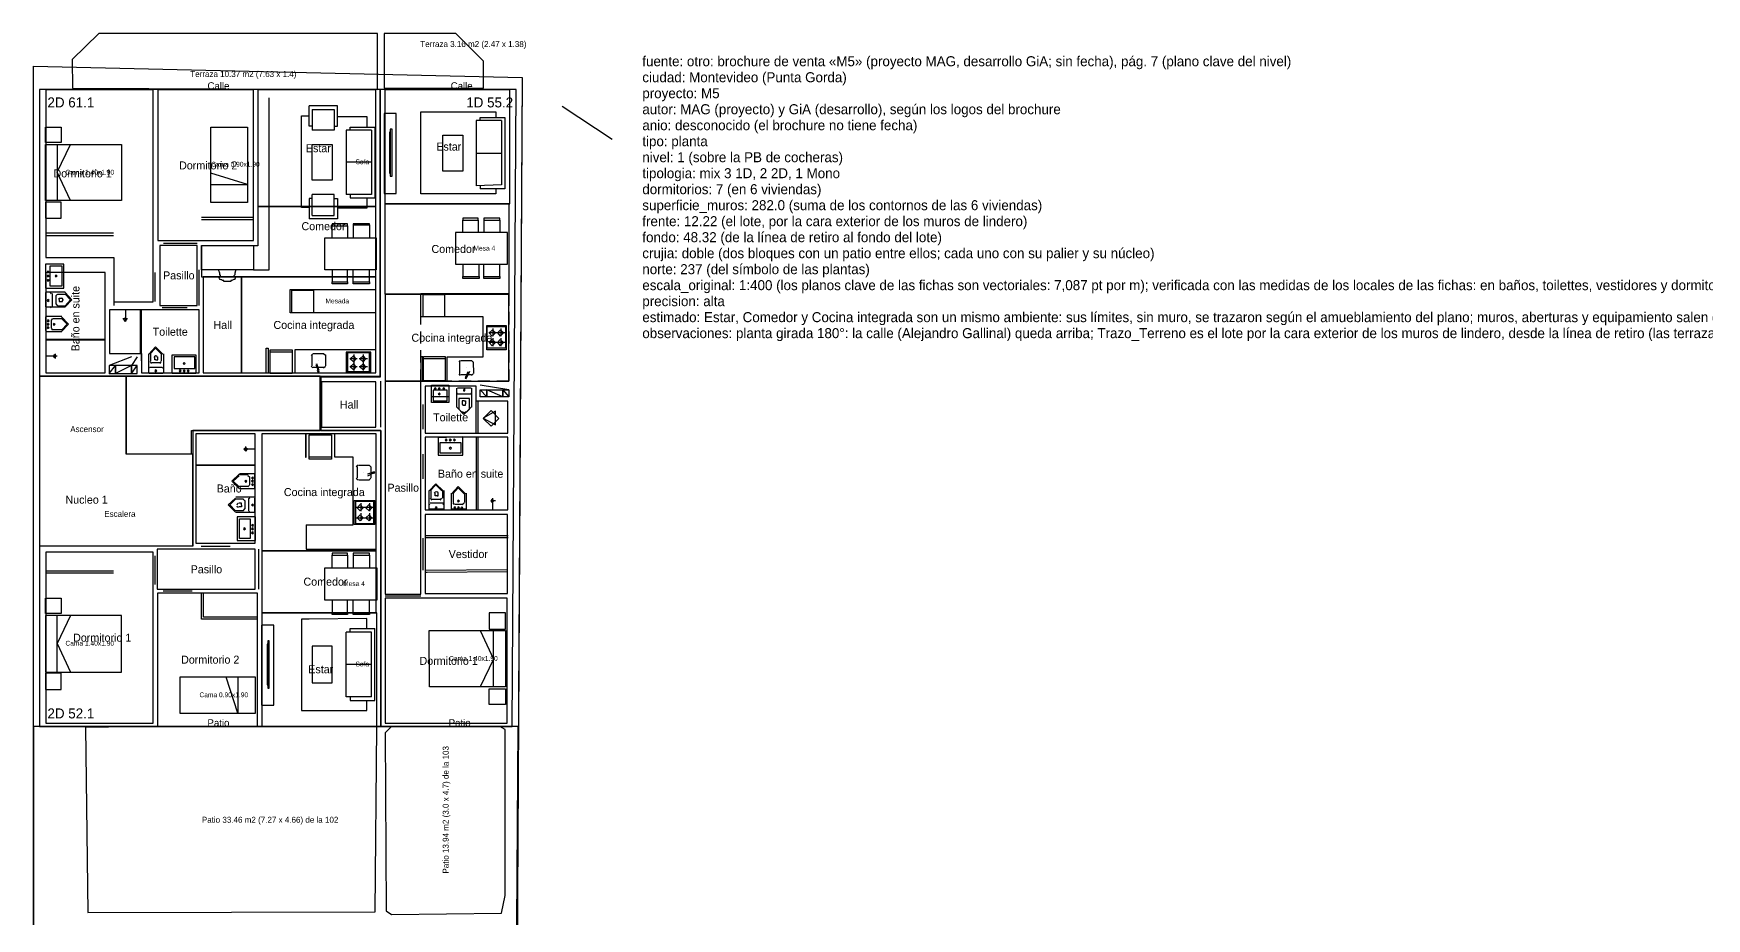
# Model space of a CAD drawing. Header units: metres. Extents: x 0 to 161, y 0 to 49.
# Drawn here: x 0 to 41.82, y 27 to 49.14 of the extents above; entities that cross this region are included whole.
import ezdxf

# ---------------------------------------------------------------- set-up
doc = ezdxf.new("R2010")
doc.units = ezdxf.units.M
for name, color, linetype in [('Trazo_Cotas', 9, 'Continuous'), ('Trazo_Datos', 7, 'Continuous'), ('Trazo_Entrada', 1, 'Continuous'), ('Trazo_Equipamiento', 8, 'Continuous'), ('Trazo_Estancias', 3, 'Continuous'), ('Trazo_Fachada', 30, 'Continuous'), ('Trazo_Medianeras', 8, 'Continuous'), ('Trazo_Norte', 1, 'Continuous'), ('Trazo_Nucleos', 252, 'Continuous'), ('Trazo_Pasillo', 9, 'Continuous'), ('Trazo_Patios', 3, 'Continuous'), ('Trazo_Puertas', 1, 'Continuous'), ('Trazo_Terreno', 7, 'Continuous'), ('Trazo_Unidad', 7, 'Continuous'), ('Trazo_Ventanas', 5, 'Continuous')]:
    doc.layers.add(name, color=color, linetype=linetype)

msp = doc.modelspace()

# ---------------------------------------------------------------- linework, layer by layer
at = {"layer": 'Trazo_Cotas'}
for points in [[(1.63, 49.14), (0.97, 48.49), (0.98, 47.77), (8.6, 47.74), (8.6, 49.14)], [(8.77, 49.14), (8.77, 47.77), (11.25, 47.77), (11.25, 48.45), (10.56, 49.14)], [(3.02, 31.81), (1.3, 31.78), (1.36, 27.16), (8.54, 27.17), (8.58, 31.79)], [(8.95, 31.81), (8.79, 31.65), (8.82, 27.2), (8.95, 27.11), (11.7, 27.14), (11.79, 27.58), (11.79, 31.73), (11.66, 31.81)]]:
    msp.add_lwpolyline(points, close=True, dxfattribs=at)
at = {"layer": 'Trazo_Entrada'}
for p, q in [((5.24, 40.57), (4.38, 40.57)), ((7.17, 39.42), (7.17, 40.49)), ((6.71, 39.21), (5.98, 39.21))]:
    msp.add_line(p, q, dxfattribs=at)
at = {"layer": 'Trazo_Equipamiento', "color": 9}
for p, q in [((6.89, 46.82), (6.89, 47.33)), ((6.97, 47.24), (6.97, 46.72)), ((11.07, 46.96), (11.07, 45.33)), ((11.7, 46.96), (11.07, 46.96)), ((11.17, 46.96), (11.17, 47.04)), ((6.97, 46.82), (6.89, 46.82)), ((7.82, 46.72), (7.82, 45.11)), ((8.45, 46.72), (7.82, 46.72)), ((8.45, 46.72), (8.45, 45.11)), ((0.69, 46.41), (0.3, 46.41)), ((0.59, 46.36), (0.59, 44.96)), ((11.7, 46.14), (11.07, 46.14)), ((8.45, 45.92), (7.82, 45.92)), ((11.17, 45.33), (11.17, 45.25)), ((6.89, 45.01), (6.89, 44.5)), ((6.97, 45.01), (6.89, 45.01)), ((6.97, 44.59), (6.97, 45.11)), ((8.45, 45.11), (7.82, 45.11)), ((7.92, 45.11), (7.92, 45.03)), ((7.92, 45.03), (8.53, 45.03)), ((5.5, 44.54), (4.2, 44.54)), ((5.5, 44.54), (4.2, 44.54)), ((7.85, 44.33), (7.85, 44.38)), ((8.4, 44.35), (8.4, 44.38)), ((11.66, 44.47), (11.66, 44.52)), ((0.3, 44.15), (2, 44.15)), ((0.3, 44.15), (2, 44.15)), ((4.64, 43.03), (4.64, 43.03)), ((11.14, 43.06), (11.14, 43.01)), ((11.66, 43.06), (11.66, 43.01)), ((2.45, 41.05), (1.89, 40.84)), ((2.59, 41.05), (2.45, 40.84)), ((1.89, 40.64), (2.05, 40.84)), ((2.45, 40.64), (2.59, 40.84)), ((11.88, 40.23), (11.17, 40.34)), ((11.17, 40.23), (11.33, 40.05)), ((11.73, 40.23), (11.88, 40.05)), ((11.87, 36.53), (9.79, 36.53)), ((11.87, 36.53), (9.79, 36.53)), ((6.82, 36.24), (8.57, 36.24)), ((7.85, 36.09), (7.85, 36.14)), ((8.4, 36.09), (8.4, 36.14)), ((0.3, 35.65), (2, 35.65)), ((0.3, 35.65), (2, 35.65)), ((11.85, 35.73), (9.79, 35.71)), ((11.85, 35.73), (9.79, 35.71)), ((4.2, 34.49), (4.2, 35.14)), ((0.59, 33.17), (0.59, 34.58)), ((5.6, 34.49), (4.2, 34.49)), ((5.6, 34.49), (4.2, 34.49)), ((5.6, 34.54), (4.25, 34.54)), ((8.4, 34.66), (8.4, 34.61)), ((7.82, 32.55), (7.82, 34.17)), ((8.45, 34.17), (7.82, 34.17)), ((7.92, 34.26), (8.53, 34.26)), ((7.92, 34.17), (7.92, 34.26)), ((8.45, 32.55), (8.45, 34.17)), ((11.5, 32.8), (11.5, 34.21)), ((0.69, 33.14), (0.3, 33.14)), ((8.45, 33.36), (7.82, 33.36)), ((11.39, 32.75), (11.8, 32.75)), ((8.45, 32.55), (7.82, 32.55))]:
    msp.add_line(p, q, dxfattribs=at)
at = {"layer": 'Trazo_Equipamiento', "color": 8}
for p, q in [((8.4, 42.93), (8.4, 42.88)), ((0.3, 42.66), (0.3, 42.3)), ((0.32, 42.66), (0.32, 42.66)), ((0.32, 42.3), (0.32, 42.3)), ((0.32, 42.3), (0.51, 42.3)), ((0.45, 42.63), (0.43, 42.66)), ((0.43, 42.28), (0.45, 42.31)), ((0.44, 42.3), (0.44, 42.3)), ((0.47, 42.64), (0.47, 42.32)), ((0.51, 42.3), (0.79, 42.3)), ((0.6, 42.62), (0.56, 42.58)), ((0.56, 42.38), (0.6, 42.33)), ((0.57, 42.38), (0.57, 42.59)), ((0.61, 42.62), (0.79, 42.62)), ((0.61, 42.33), (0.79, 42.33)), ((0.64, 42.49), (0.64, 42.44)), ((0.64, 42.44), (0.73, 42.44)), ((10.14, 42.64), (10.46, 42.64)), ((10.63, 42.64), (10.94, 42.64)), ((11.11, 42.64), (11.41, 42.64)), ((11.58, 42.64), (11.88, 42.64)), ((11.88, 42.64), (11.88, 42.33)), ((0.3, 42.05), (0.3, 41.71)), ((0.32, 42.05), (0.32, 42.05)), ((0.48, 42.01), (0.44, 41.97)), ((0.45, 41.78), (0.45, 41.98)), ((0.49, 42.01), (0.71, 42.01)), ((0.71, 42.06), (0.71, 42.06)), ((2.35, 42), (2.23, 42)), ((2.3, 42.23), (2.3, 41.94)), ((2.67, 42.23), (2.67, 41.13)), ((2.69, 42.23), (2.69, 40.95)), ((9.68, 41.86), (9.68, 42.18)), ((11.33, 41.23), (11.33, 41.84)), ((11.88, 42.18), (11.88, 41.86)), ((1.79, 41.49), (0.3, 41.49)), ((1.79, 41.47), (0.3, 41.47)), ((0.32, 41.71), (0.32, 41.71)), ((0.35, 41.69), (0.35, 41.69)), ((0.44, 41.77), (0.48, 41.72)), ((0.49, 41.74), (0.71, 41.74)), ((0.71, 41.69), (0.71, 41.69)), ((9.68, 41.39), (9.68, 41.69)), ((11.38, 41.66), (11.58, 41.66)), ((11.38, 41.42), (11.58, 41.42)), ((11.48, 41.76), (11.48, 41.57)), ((11.48, 41.52), (11.48, 41.32)), ((11.58, 41.66), (11.78, 41.66)), ((11.58, 41.42), (11.78, 41.42)), ((11.68, 41.76), (11.68, 41.57)), ((11.68, 41.52), (11.68, 41.32)), ((11.88, 41.69), (11.88, 41.39)), ((0.3, 41.08), (0.59, 41.08)), ((0.54, 41.13), (0.54, 41.01)), ((2.88, 40.84), (2.88, 41.13)), ((2.93, 40.95), (2.93, 41.13)), ((3.03, 40.98), (3.03, 41.05)), ((3.2, 40.95), (3.2, 41.13)), ((5.92, 41.18), (6.47, 41.18)), ((6.98, 41.13), (6.94, 41.09)), ((6.96, 41.1), (6.96, 40.83)), ((7.26, 41.13), (6.99, 41.13)), ((7.3, 41.09), (7.25, 41.13)), ((7.3, 41.1), (7.3, 40.83)), ((8.43, 41.17), (7.82, 41.17)), ((7.91, 41.01), (8.09, 41.01)), ((8.01, 41.11), (8.01, 40.91)), ((8.14, 41.01), (8.35, 41.01)), ((8.24, 41.11), (8.24, 40.91)), ((9.68, 40.91), (9.68, 41.22)), ((9.75, 41.01), (10.29, 41.01)), ((11.88, 41.22), (11.88, 40.91)), ((2.88, 40.66), (2.88, 40.84)), ((2.9, 40.79), (2.88, 40.77)), ((2.88, 40.78), (2.88, 40.78)), ((2.89, 40.66), (2.89, 40.66)), ((3.23, 40.64), (2.89, 40.64)), ((2.91, 40.94), (2.95, 40.89)), ((3.21, 40.79), (2.91, 40.79)), ((2.96, 40.91), (3.16, 40.91)), ((3.06, 40.98), (3.03, 40.98)), ((3.16, 40.89), (3.2, 40.94)), ((3.23, 40.77), (3.21, 40.79)), ((3.23, 40.66), (3.23, 40.66)), ((6.94, 40.82), (6.98, 40.78)), ((7.08, 40.79), (6.99, 40.79)), ((7.06, 40.88), (7.06, 40.88)), ((7.06, 40.86), (7.11, 40.73)), ((7.13, 40.73), (7.08, 40.88)), ((7.26, 40.79), (7.08, 40.79)), ((7.09, 40.78), (7.09, 40.78)), ((7.09, 40.78), (7.11, 40.73)), ((7.1, 40.72), (7.09, 40.71)), ((7.09, 40.71), (7.09, 40.71)), ((7.09, 40.71), (7.09, 40.71)), ((7.11, 40.78), (7.13, 40.73)), ((7.13, 40.72), (7.12, 40.72)), ((7.13, 40.96), (7.13, 40.96)), ((7.14, 40.69), (7.13, 40.72)), ((7.25, 40.78), (7.3, 40.82)), ((7.26, 40.79), (7.26, 40.79)), ((7.91, 40.81), (8.09, 40.81)), ((8.01, 40.91), (8.01, 40.71)), ((8.14, 40.81), (8.35, 40.81)), ((8.24, 40.91), (8.24, 40.71)), ((10.67, 40.96), (10.63, 40.92)), ((10.63, 40.63), (10.67, 40.59)), ((10.65, 40.93), (10.65, 40.64)), ((10.68, 40.96), (10.95, 40.96)), ((10.68, 40.61), (10.68, 40.61)), ((10.68, 40.61), (10.87, 40.61)), ((10.82, 40.79), (10.82, 40.79)), ((10.82, 40.56), (10.87, 40.69)), ((10.83, 40.61), (10.82, 40.56)), ((10.9, 40.69), (10.83, 40.54)), ((10.85, 40.59), (10.83, 40.54)), ((10.85, 40.61), (10.85, 40.61)), ((10.87, 40.61), (10.95, 40.61)), ((10.89, 40.69), (10.89, 40.69)), ((10.99, 40.92), (10.95, 40.96)), ((10.95, 40.59), (10.99, 40.63)), ((10.99, 40.93), (11, 40.64)), ((10.46, 40.44), (10.14, 40.44)), ((10.6, 40.28), (10.94, 40.28)), ((10.6, 40.27), (10.6, 40.27)), ((10.94, 40.44), (10.63, 40.44)), ((10.8, 40.55), (10.79, 40.52)), ((10.8, 40.56), (10.8, 40.55)), ((10.83, 40.54), (10.83, 40.55)), ((10.83, 40.54), (10.83, 40.54)), ((10.83, 40.54), (10.83, 40.54)), ((10.94, 40.27), (10.94, 40.27)), ((10.95, 40.27), (10.95, 40.08)), ((11.41, 40.44), (11.11, 40.44)), ((10.38, 40.05), (9.95, 40.05)), ((10.61, 40.13), (10.92, 40.13)), ((10.87, 40.01), (10.67, 40.01)), ((10.77, 39.95), (10.8, 39.95)), ((10.8, 39.95), (10.8, 39.88)), ((10.95, 40.15), (10.95, 40.15)), ((10.95, 40.08), (10.95, 39.79)), ((11.07, 39.13), (11.07, 39.95)), ((11.07, 39.13), (11.07, 39.95)), ((11.07, 39.05), (11.07, 37.22)), ((11.11, 39.05), (11.11, 37.22)), ((5.55, 38.74), (5.26, 38.74)), ((5.31, 38.69), (5.31, 38.81)), ((7.45, 38.54), (6.89, 38.54)), ((7.45, 38.54), (6.89, 38.54)), ((4.06, 38.35), (5.55, 38.35)), ((4.06, 38.34), (5.55, 38.34)), ((5.15, 38.13), (5.15, 38.13)), ((5.37, 38.1), (5.15, 38.1)), ((5.4, 38.04), (5.36, 38.08)), ((5.48, 38.13), (5.48, 38.13)), ((5.53, 37.78), (5.53, 38.13)), ((5.53, 38.13), (5.53, 38.13)), ((8.12, 38.34), (8.07, 38.3)), ((8.09, 38.3), (8.09, 38.03)), ((8.13, 38.34), (8.4, 38.34)), ((8.26, 38.17), (8.26, 38.17)), ((8.5, 38.17), (8.35, 38.12)), ((8.36, 38.08), (8.5, 38.15)), ((8.36, 38.1), (8.36, 38.1)), ((8.43, 38.3), (8.39, 38.34)), ((8.43, 38.3), (8.43, 38.3)), ((8.43, 38.3), (8.43, 38.12)), ((8.43, 38.12), (8.43, 38.03)), ((8.45, 38.15), (8.5, 38.17)), ((8.45, 38.13), (8.5, 38.15)), ((8.45, 38.13), (8.45, 38.13)), ((8.52, 38.18), (8.48, 38.17)), ((8.48, 38.17), (8.48, 38.16)), ((8.49, 38.14), (8.5, 38.14)), ((8.5, 38.14), (8.5, 38.14)), ((8.5, 38.14), (8.5, 38.14)), ((5.37, 37.81), (5.15, 37.81)), ((5.15, 37.76), (5.15, 37.76)), ((5.36, 37.8), (5.4, 37.84)), ((5.4, 38.05), (5.4, 37.85)), ((5.53, 37.78), (5.53, 37.78)), ((8.07, 38.02), (8.12, 37.98)), ((8.13, 37.98), (8.4, 37.98)), ((8.39, 37.98), (8.43, 38.02)), ((9.89, 37.42), (9.89, 37.71)), ((9.94, 37.52), (9.94, 37.71)), ((10.23, 37.52), (10.23, 37.71)), ((5.35, 37.54), (5.06, 37.54)), ((5.25, 37.49), (5.06, 37.49)), ((5.2, 37.39), (5.13, 37.39)), ((5.2, 37.34), (5.2, 37.39)), ((5.28, 37.45), (5.24, 37.49)), ((5.24, 37.2), (5.28, 37.25)), ((5.28, 37.46), (5.28, 37.25)), ((5.53, 37.54), (5.35, 37.54)), ((5.41, 37.52), (5.38, 37.5)), ((5.38, 37.2), (5.38, 37.51)), ((5.42, 37.54), (5.42, 37.54)), ((5.53, 37.17), (5.53, 37.52)), ((5.53, 37.52), (5.53, 37.52)), ((8.02, 36.86), (8.02, 37.46)), ((8.07, 37.29), (8.28, 37.29)), ((8.18, 37.39), (8.18, 37.19)), ((8.29, 37.29), (8.5, 37.29)), ((8.4, 37.39), (8.4, 37.19)), ((9.89, 37.24), (9.89, 37.42)), ((9.91, 37.37), (9.89, 37.35)), ((9.89, 37.36), (9.89, 37.36)), ((10.26, 37.24), (9.9, 37.24)), ((9.9, 37.24), (9.9, 37.24)), ((9.92, 37.52), (9.96, 37.47)), ((10.24, 37.39), (9.92, 37.39)), ((9.97, 37.49), (10.17, 37.49)), ((10.04, 37.58), (10.04, 37.64)), ((10.09, 37.58), (10.04, 37.58)), ((10.17, 37.47), (10.21, 37.52)), ((10.26, 37.35), (10.23, 37.37)), ((10.26, 37.24), (10.26, 37.24)), ((10.45, 37.64), (10.45, 37.64)), ((10.45, 37.29), (10.45, 37.29)), ((10.8, 37.24), (10.46, 37.24)), ((10.46, 37.24), (10.46, 37.24)), ((10.48, 37.4), (10.52, 37.36)), ((10.5, 37.41), (10.5, 37.64)), ((10.53, 37.37), (10.73, 37.37)), ((10.72, 37.36), (10.77, 37.4)), ((10.78, 37.41), (10.78, 37.64)), ((10.8, 37.24), (10.8, 37.24)), ((10.82, 37.64), (10.82, 37.64)), ((11.43, 37.46), (11.55, 37.46)), ((11.48, 37.22), (11.48, 37.52)), ((5.25, 37.2), (5.06, 37.2)), ((5.38, 37.19), (5.41, 37.17)), ((5.53, 37.17), (5.53, 37.17)), ((6.82, 36.85), (7.99, 36.85)), ((6.82, 36.85), (6.82, 36.24)), ((8.07, 37.03), (8.28, 37.03)), ((8.18, 37.14), (8.18, 36.95)), ((8.29, 37.03), (8.5, 37.03)), ((8.4, 37.14), (8.4, 36.95))]:
    msp.add_line(p, q, dxfattribs=at)
at = {"layer": 'Trazo_Equipamiento', "color": 9}
for points in [[(5.5, 43.23), (5.89, 43.23), (5.89, 47.53)], [(7.52, 46.82), (7.6, 46.82), (7.6, 47.33), (6.89, 47.33)], [(6.89, 44.79), (6.7, 44.79), (6.7, 47.08), (6.89, 47.08)], [(6.97, 47.24), (7.52, 47.24), (7.52, 46.72), (6.97, 46.72)], [(7.6, 47.06), (8.33, 47.06), (8.33, 46.8)], [(11.56, 45.25), (11.56, 45.13), (9.68, 45.13), (9.68, 47.18), (11.56, 47.18), (11.56, 47.04)], [(11.7, 46.96), (11.7, 45.35), (11.07, 45.33)], [(11.17, 47.04), (11.78, 47.04), (11.78, 45.25), (11.17, 45.25)], [(0.3, 46.41), (0.3, 46.8), (0.69, 46.8), (0.69, 46.41)], [(7.92, 46.72), (7.92, 46.8), (8.53, 46.8), (8.53, 45.03)], [(8.92, 46.67), (8.9, 46.67), (8.9, 45.65), (8.92, 45.65)], [(0.93, 44.96), (0.59, 45.67), (0.93, 46.36)], [(4.43, 45.36), (5.35, 45.36), (4.43, 45.65)], [(7.52, 45.01), (7.6, 45.01), (7.6, 44.5), (6.89, 44.5)], [(6.97, 44.59), (7.52, 44.59), (7.52, 45.11), (6.97, 45.11)], [(8.33, 45.03), (8.33, 44.77), (7.6, 44.77)], [(5.5, 44.48), (4.25, 44.48), (4.2, 44.48)], [(7.85, 44.38), (7.47, 44.38), (7.47, 44.33)], [(8.4, 44.38), (7.99, 44.38), (7.99, 44.03)], [(7.99, 44.35), (8.4, 44.35), (8.4, 44.03)], [(11.12, 44.47), (11.12, 44.52), (10.73, 44.52), (10.73, 44.47)], [(10.73, 44.16), (10.73, 44.47), (11.12, 44.47), (11.12, 44.16)], [(11.66, 44.52), (11.26, 44.52), (11.26, 44.16)], [(11.26, 44.47), (11.66, 44.47), (11.66, 44.16)], [(0.3, 44.09), (1.94, 44.09), (2, 44.09)], [(7.47, 44.03), (7.47, 44.33), (7.85, 44.33), (7.85, 44.03)], [(4.62, 43.23), (4.64, 43.18), (4.64, 43.16), (4.65, 43.16), (4.65, 43.1), (4.67, 43.1)], [(4.67, 43.1), (4.67, 43.08), (4.67, 43.06)], [(5.06, 43.23), (5.04, 43.18), (5.04, 43.16), (5.03, 43.15), (5.03, 43.1), (5.01, 43.08), (5.01, 43.06)], [(10.73, 43.37), (10.73, 43.06), (11.14, 43.06), (11.14, 43.37)], [(11.66, 43.01), (11.26, 43.01), (11.26, 43.37)], [(11.26, 43.06), (11.66, 43.06), (11.66, 43.37)], [(4.67, 43.06), (4.67, 43.05), (4.64, 43.05), (4.64, 43.03)], [(5.04, 43.03), (5.04, 43.01), (5.03, 43.01), (5.03, 42.99), (5.01, 42.99), (4.99, 42.98), (4.96, 42.96), (4.93, 42.96), (4.93, 42.94), (4.76, 42.94), (4.76, 42.96), (4.72, 42.96), (4.71, 42.98), (4.69, 42.98), (4.67, 42.99), (4.65, 43.01), (4.64, 43.03)], [(5.01, 43.06), (5.01, 43.05), (5.03, 43.05)], [(5.03, 43.05), (5.04, 43.05), (5.04, 43.03)], [(11.14, 43.01), (10.73, 43.01), (10.73, 43.06)], [(2.45, 40.84), (2.05, 40.84), (2.05, 40.64), (2.45, 40.64), (2.45, 40.84), (2.05, 40.64), (2.05, 40.84), (1.89, 40.84), (1.89, 40.64), (2.05, 40.64)], [(11.73, 40.05), (11.33, 40.05), (11.33, 40.23), (11.73, 40.23), (11.73, 40.05), (11.33, 40.23), (11.33, 40.05), (11.17, 40.05), (11.17, 40.23), (11.33, 40.23)], [(11.87, 36.58), (9.84, 36.58), (9.79, 36.58)], [(7.85, 36.14), (7.47, 36.14), (7.47, 36.09)], [(7.47, 35.78), (7.47, 36.09), (7.85, 36.09), (7.85, 35.78)], [(8.4, 36.14), (7.99, 36.14), (7.99, 35.78)], [(7.99, 36.09), (8.4, 36.09), (8.4, 35.78)], [(0.3, 35.7), (1.94, 35.7), (2, 35.7)], [(11.85, 35.68), (9.84, 35.66), (9.79, 35.66)], [(5.6, 34.54), (4.25, 34.54), (4.25, 35.14)], [(7.47, 34.97), (7.47, 34.66), (7.85, 34.66), (7.85, 34.97)], [(8.4, 34.61), (7.99, 34.61), (7.99, 34.97)], [(7.99, 34.66), (8.4, 34.66), (8.4, 34.97)], [(0.93, 34.58), (0.59, 33.88), (0.93, 33.17)], [(8.33, 34.26), (8.33, 34.51), (6.89, 34.49), (6.7, 34.49), (6.7, 32.21), (8.33, 32.21), (8.33, 32.46)], [(7.85, 34.66), (7.85, 34.61), (7.47, 34.61), (7.47, 34.66)], [(7.92, 32.55), (7.92, 32.46), (8.53, 32.46), (8.53, 34.26)], [(11.17, 34.21), (11.5, 33.49), (11.17, 32.8)], [(5.86, 33.87), (5.84, 33.87), (5.84, 32.85), (5.86, 32.85)], [(0.3, 33.14), (0.3, 32.73), (0.69, 32.73), (0.69, 33.14)], [(5.11, 33.04), (5.11, 32.14), (4.82, 33.04)], [(11.8, 32.75), (11.8, 32.36), (11.39, 32.36), (11.39, 32.75)]]:
    msp.add_lwpolyline(points, dxfattribs=at)
for points in [[(8.77, 45.14), (9.07, 45.14), (9.07, 47.14), (8.77, 47.14)], [(5.35, 44.91), (4.43, 44.91), (4.43, 46.8), (5.35, 46.8)], [(8.92, 45.57), (8.97, 45.57), (8.97, 46.75), (8.92, 46.75)], [(10.73, 45.7), (10.23, 45.7), (10.23, 46.6), (10.73, 46.6)], [(0.3, 46.36), (2.2, 46.36), (2.2, 44.96), (0.3, 44.96)], [(7.47, 45.47), (6.97, 45.47), (6.97, 46.36), (7.47, 46.36)], [(0.3, 44.52), (0.69, 44.52), (0.69, 44.92), (0.3, 44.92)], [(7.28, 44.03), (8.57, 44.03), (8.57, 43.23), (7.28, 43.23)], [(10.55, 43.37), (11.85, 43.37), (11.85, 44.16), (10.55, 44.16)], [(5.5, 43.23), (4.2, 43.23), (4.2, 43.84), (5.5, 43.84)], [(2.59, 40.84), (2.45, 40.84), (2.45, 40.64), (2.59, 40.64)], [(11.88, 40.05), (11.73, 40.05), (11.73, 40.23), (11.88, 40.23)], [(7.28, 35.78), (8.58, 35.78), (8.58, 34.97), (7.28, 34.97)], [(0.3, 35.02), (0.69, 35.02), (0.69, 34.63), (0.3, 34.63)], [(0.3, 33.17), (2.2, 33.17), (2.2, 34.58), (0.3, 34.58)], [(5.7, 32.34), (6.01, 32.34), (6.01, 34.34), (5.7, 34.34)], [(11.8, 34.65), (11.39, 34.65), (11.39, 34.24), (11.8, 34.24)], [(5.86, 32.77), (5.89, 32.77), (5.89, 33.95), (5.86, 33.95)], [(11.8, 32.8), (9.9, 32.8), (9.89, 34.21), (11.8, 34.21)], [(7.47, 33.82), (6.97, 33.82), (6.97, 32.9), (7.47, 32.9)], [(3.66, 32.14), (5.55, 32.14), (5.55, 33.04), (3.66, 33.04)]]:
    msp.add_lwpolyline(points, close=True, dxfattribs=at)
at = {"layer": 'Trazo_Equipamiento', "color": 8}
for points in [[(0.3, 42.77), (0.76, 42.77), (0.76, 43.37), (0.3, 43.37)], [(0.36, 43.15), (0.39, 43.17), (0.36, 43.2), (0.34, 43.17)], [(0.36, 43.05), (0.39, 43.07), (0.36, 43.1), (0.34, 43.07)], [(0.71, 42.82), (0.42, 42.82), (0.42, 43.33), (0.71, 43.33)], [(0.56, 43.05), (0.59, 43.07), (0.56, 43.1), (0.54, 43.07)], [(0.36, 42.94), (0.39, 42.97), (0.36, 42.99), (0.34, 42.97)], [(6.45, 42.16), (7.01, 42.16), (7.01, 42.71), (6.45, 42.71)], [(0.36, 42.49), (0.34, 42.46), (0.36, 42.44), (0.39, 42.46)], [(9.73, 42.06), (10.28, 42.06), (10.28, 42.6), (9.73, 42.6)], [(0.36, 41.98), (0.34, 41.95), (0.36, 41.93), (0.39, 41.95)], [(0.36, 41.89), (0.34, 41.87), (0.36, 41.84), (0.39, 41.87)], [(0.51, 41.89), (0.49, 41.87), (0.51, 41.84), (0.54, 41.87)], [(2.29, 41.94), (2.33, 41.99), (2.29, 42.03), (2.25, 41.99)], [(11.33, 41.84), (11.82, 41.84), (11.82, 41.23), (11.33, 41.23)], [(0.36, 41.81), (0.34, 41.78), (0.36, 41.76), (0.39, 41.78)], [(11.8, 41.27), (11.34, 41.27), (11.34, 41.81), (11.8, 41.81)], [(11.47, 41.57), (11.55, 41.65), (11.47, 41.72), (11.39, 41.65)], [(11.47, 41.33), (11.55, 41.41), (11.47, 41.49), (11.39, 41.41)], [(11.67, 41.57), (11.75, 41.65), (11.67, 41.72), (11.6, 41.65)], [(11.67, 41.33), (11.75, 41.41), (11.67, 41.49), (11.6, 41.41)], [(0.57, 41.07), (0.53, 41.11), (0.49, 41.07), (0.53, 41.03)], [(4.06, 40.64), (3.47, 40.64), (3.47, 41.1), (4.06, 41.1)], [(4.03, 41.05), (3.52, 41.05), (3.52, 40.76), (4.03, 40.76)], [(5.92, 41.23), (6.47, 41.23), (6.47, 40.64), (5.92, 40.64)], [(8.43, 41.17), (7.82, 41.17), (7.82, 40.67), (8.43, 40.67)], [(8.4, 41.15), (7.85, 41.15), (7.85, 40.69), (8.4, 40.69)], [(8, 40.93), (8.07, 41), (8, 41.08), (7.92, 41)], [(8.24, 40.93), (8.31, 41), (8.24, 41.08), (8.16, 41)], [(9.75, 41.06), (10.29, 41.06), (10.29, 40.45), (9.75, 40.45)], [(3.05, 40.67), (3.08, 40.7), (3.05, 40.73), (3.03, 40.7)], [(3.66, 40.67), (3.69, 40.7), (3.66, 40.73), (3.64, 40.7)], [(3.77, 40.86), (3.79, 40.89), (3.77, 40.91), (3.74, 40.89)], [(3.77, 40.67), (3.79, 40.7), (3.77, 40.73), (3.74, 40.7)], [(3.87, 40.67), (3.89, 40.7), (3.87, 40.73), (3.84, 40.7)], [(8, 40.73), (8.07, 40.8), (8, 40.88), (7.92, 40.8)], [(8.24, 40.73), (8.31, 40.8), (8.24, 40.88), (8.16, 40.8)], [(9.95, 40.34), (10.38, 40.34), (10.38, 39.91), (9.95, 39.91)], [(9.99, 39.95), (10.34, 39.95), (10.34, 40.22), (9.99, 40.22)], [(10.05, 40.23), (10.07, 40.26), (10.05, 40.28), (10.02, 40.26)], [(10.15, 40.23), (10.17, 40.26), (10.15, 40.28), (10.12, 40.26)], [(10.25, 40.23), (10.28, 40.26), (10.25, 40.28), (10.23, 40.26)], [(10.78, 40.2), (10.78, 40.25), (10.77, 40.25), (10.77, 40.23), (10.75, 40.23), (10.75, 40.2)], [(10.15, 40.1), (10.17, 40.12), (10.15, 40.15), (10.12, 40.12)], [(11.44, 39.32), (11.63, 39.51), (11.44, 39.71), (11.24, 39.51)], [(11.24, 39.52), (11.55, 39.35), (11.55, 39.69)], [(7.45, 38.49), (6.89, 38.49), (6.89, 39.1), (7.45, 39.1)], [(7.45, 38.49), (6.89, 38.49), (6.89, 39.1), (7.45, 39.1)], [(10.73, 39.05), (10.12, 39.03), (10.12, 38.59), (10.73, 38.59)], [(10.68, 38.64), (10.17, 38.64), (10.17, 38.91), (10.68, 38.91)], [(10.29, 38.97), (10.32, 38.95), (10.34, 38.97), (10.32, 39)], [(10.39, 38.97), (10.42, 38.95), (10.45, 38.97), (10.42, 39)], [(10.5, 38.97), (10.52, 38.95), (10.55, 38.97), (10.52, 39)], [(5.26, 38.74), (5.31, 38.69), (5.35, 38.74), (5.31, 38.78)], [(10.39, 38.77), (10.42, 38.74), (10.45, 38.77), (10.42, 38.79)], [(5.31, 37.91), (5.33, 37.94), (5.31, 37.97), (5.28, 37.94)], [(5.48, 38), (5.5, 38.02), (5.48, 38.05), (5.45, 38.02)], [(5.48, 37.91), (5.5, 37.94), (5.48, 37.97), (5.45, 37.94)], [(5.48, 37.83), (5.5, 37.86), (5.48, 37.88), (5.45, 37.86)], [(5.48, 37.32), (5.5, 37.35), (5.48, 37.37), (5.45, 37.35)], [(8.02, 37.46), (8.53, 37.46), (8.53, 36.86), (8.02, 36.86)], [(8.5, 36.88), (8.06, 36.88), (8.06, 37.44), (8.5, 37.44)], [(8.17, 37.2), (8.24, 37.28), (8.17, 37.36), (8.09, 37.28)], [(8.39, 37.2), (8.46, 37.28), (8.39, 37.36), (8.31, 37.28)], [(10.09, 37.28), (10.06, 37.3), (10.04, 37.28), (10.06, 37.25)], [(10.56, 37.28), (10.54, 37.3), (10.51, 37.28), (10.54, 37.25)], [(10.65, 37.45), (10.62, 37.47), (10.6, 37.45), (10.62, 37.42)], [(10.65, 37.28), (10.62, 37.3), (10.6, 37.28), (10.62, 37.25)], [(10.73, 37.28), (10.71, 37.3), (10.68, 37.28), (10.71, 37.25)], [(11.47, 37.49), (11.43, 37.45), (11.47, 37.41), (11.51, 37.45)], [(5.55, 37.05), (5.09, 37.05), (5.09, 36.46), (5.55, 36.46)], [(5.15, 37), (5.42, 37), (5.42, 36.51), (5.15, 36.51)], [(5.48, 36.86), (5.45, 36.84), (5.48, 36.81), (5.5, 36.84)], [(8.17, 36.95), (8.24, 37.03), (8.17, 37.1), (8.09, 37.03)], [(8.39, 36.95), (8.46, 37.03), (8.39, 37.1), (8.31, 37.03)], [(5.27, 36.78), (5.25, 36.75), (5.27, 36.73), (5.3, 36.75)], [(5.48, 36.78), (5.45, 36.75), (5.48, 36.73), (5.5, 36.75)], [(5.48, 36.68), (5.45, 36.65), (5.48, 36.63), (5.5, 36.65)]]:
    msp.add_lwpolyline(points, close=True, dxfattribs=at)
for points in [[(7.47, 43.23), (7.47, 42.93), (7.85, 42.93), (7.85, 43.23)], [(8.4, 42.88), (7.99, 42.88), (7.99, 43.23)], [(7.99, 42.93), (8.4, 42.93), (8.4, 43.23)], [(0.79, 42.67), (0.47, 42.67), (0.32, 42.67)], [(8.57, 42.15), (6.42, 42.15), (6.42, 42.74), (8.57, 42.74)], [(7.85, 42.93), (7.85, 42.88), (7.47, 42.88), (7.47, 42.93)], [(0.64, 42.49), (0.64, 42.52), (0.73, 42.52)], [(0.74, 42.47), (0.73, 42.51), (0.7, 42.52)], [(0.7, 42.44), (0.73, 42.45), (0.74, 42.48)], [(0.79, 42.3), (0.96, 42.48), (0.79, 42.66)], [(0.79, 42.33), (0.93, 42.48), (0.79, 42.62)], [(10.34, 40.44), (10.34, 41.05), (11.24, 41.05), (11.24, 42.05), (9.68, 42.05), (9.68, 42.64), (11.88, 42.64)], [(9.68, 42.33), (9.68, 42.64), (9.99, 42.64)], [(0.71, 42.06), (0.39, 42.06), (0.32, 42.06)], [(0.7, 41.69), (0.88, 41.87), (0.7, 42.05)], [(0.7, 41.72), (0.84, 41.87), (0.7, 42.01)], [(0.32, 41.69), (0.42, 41.69), (0.71, 41.69)], [(3.23, 41.12), (3.05, 41.3), (2.88, 41.12)], [(3.2, 41.12), (3.05, 41.27), (2.91, 41.12)], [(3.06, 41.08), (3.03, 41.07), (3.01, 41.04)], [(3.1, 41.04), (3.08, 41.07), (3.05, 41.08)], [(3.06, 40.98), (3.11, 40.98), (3.11, 41.05)], [(3.25, 41.13), (3.25, 40.81), (3.25, 40.66)], [(5.82, 40.64), (5.82, 41.27), (5.87, 41.27), (5.87, 40.64)], [(8.57, 41.23), (6.53, 41.23), (6.53, 40.64)], [(9.73, 40.44), (9.73, 41.05), (9.68, 41.05), (9.68, 40.44)], [(7.09, 40.71), (7.11, 40.68), (7.14, 40.69)], [(9.99, 40.44), (9.68, 40.44), (9.68, 40.74)], [(11.88, 40.74), (11.88, 40.44), (11.58, 40.44)], [(10.58, 39.79), (10.58, 40.12), (10.58, 40.27)], [(10.79, 40.52), (10.82, 40.51), (10.83, 40.54)], [(10.58, 40.15), (10.58, 40.13), (10.61, 40.13)], [(10.58, 39.79), (10.76, 39.61), (10.94, 39.79)], [(10.67, 40.01), (10.63, 40.01), (10.63, 39.79)], [(10.63, 39.79), (10.63, 39.74), (10.65, 39.73), (10.67, 39.71), (10.68, 39.69), (10.7, 39.68), (10.73, 39.68), (10.75, 39.66), (10.78, 39.66), (10.8, 39.68), (10.83, 39.68), (10.85, 39.69), (10.9, 39.74), (10.9, 39.79)], [(10.77, 39.95), (10.72, 39.95), (10.72, 39.86), (10.73, 39.86), (10.73, 39.84), (10.77, 39.84)], [(10.77, 39.84), (10.8, 39.84), (10.8, 39.88)], [(10.9, 39.79), (10.9, 40.01), (10.87, 40.01)], [(10.92, 40.13), (10.94, 40.13), (10.95, 40.15)], [(11.12, 39.13), (11.12, 39.9), (11.12, 39.95)], [(6.8, 39.13), (6.8, 38.54), (6.82, 38.54), (6.82, 39.13)], [(7.99, 36.85), (7.99, 38.54), (7.53, 38.54), (7.53, 39.13)], [(5.14, 38.12), (4.96, 37.94), (5.14, 37.76)], [(5.14, 38.08), (4.99, 37.94), (5.14, 37.8)], [(5.53, 38.13), (5.42, 38.13), (5.15, 38.13)], [(8.5, 38.14), (8.53, 38.15), (8.52, 38.18)], [(5.15, 37.76), (5.45, 37.76), (5.53, 37.76)], [(10.24, 37.7), (10.06, 37.88), (9.89, 37.7)], [(10.21, 37.7), (10.06, 37.85), (9.92, 37.7)], [(10.07, 37.68), (10.04, 37.67), (10.02, 37.64)], [(10.12, 37.64), (10.11, 37.67), (10.08, 37.68)], [(10.26, 37.71), (10.26, 37.39), (10.26, 37.24)], [(10.8, 37.63), (10.62, 37.81), (10.45, 37.63)], [(10.77, 37.63), (10.62, 37.78), (10.48, 37.63)], [(5.05, 37.52), (4.87, 37.35), (5.05, 37.17)], [(5.05, 37.49), (4.91, 37.35), (5.05, 37.2)], [(5.12, 37.39), (5.09, 37.37), (5.08, 37.34)], [(5.08, 37.33), (5.09, 37.3), (5.12, 37.29)], [(5.2, 37.34), (5.2, 37.3), (5.13, 37.3)], [(10.09, 37.58), (10.12, 37.58), (10.12, 37.64)], [(10.45, 37.24), (10.45, 37.36), (10.45, 37.64)], [(10.82, 37.64), (10.82, 37.32), (10.82, 37.24)], [(5.06, 37.17), (5.38, 37.17), (5.53, 37.17)]]:
    msp.add_lwpolyline(points, dxfattribs=at)
at = {"layer": 'Trazo_Estancias', "color": 5}
for points in [[(0.31, 47.73), (0.31, 43.54), (2.01, 43.54), (2.01, 42.43), (2.99, 42.43), (2.99, 47.73)], [(3.11, 47.73), (3.11, 43.96), (5.5, 43.96), (5.5, 47.73)], [(0.31, 36.17), (0.31, 31.89), (2.99, 31.89), (2.99, 36.17)], [(3.1, 35.14), (3.1, 31.82), (5.6, 31.82), (5.6, 35.14)], [(8.79, 35.02), (8.79, 31.89), (11.84, 31.89), (11.84, 35.02)]]:
    msp.add_lwpolyline(points, close=True, dxfattribs=at)
at = {"layer": 'Trazo_Estancias', "color": 2}
for points in [[(5.61, 47.73), (5.61, 44.81), (8.56, 44.81), (8.56, 47.73)], [(8.78, 47.73), (8.78, 44.88), (11.91, 44.88), (11.91, 47.73)], [(5.71, 34.65), (5.71, 31.82), (8.58, 31.82), (8.58, 34.65)]]:
    msp.add_lwpolyline(points, close=True, dxfattribs=at)
at = {"layer": 'Trazo_Estancias', "color": 40}
for points in [[(5.61, 44.81), (5.61, 43.83), (4.2, 43.83), (4.2, 43.05), (8.56, 43.05), (8.56, 44.81)], [(8.78, 44.88), (8.78, 42.62), (11.89, 42.62), (11.89, 44.88)], [(5.71, 36.2), (5.71, 34.65), (8.57, 34.65), (8.57, 36.2)]]:
    msp.add_lwpolyline(points, close=True, dxfattribs=at)
at = {"layer": 'Trazo_Estancias', "color": 8}
for points in [[(3.16, 43.84), (3.16, 42.34), (4.09, 42.34), (4.09, 43.84)], [(4.24, 43.05), (4.24, 40.65), (5.2, 40.65), (5.2, 43.05)], [(7.2, 40.43), (7.2, 39.29), (8.56, 39.29), (8.56, 40.43)], [(8.79, 40.44), (8.79, 35.12), (9.68, 35.12), (9.68, 40.44)], [(3.09, 36.24), (3.09, 35.24), (5.54, 35.24), (5.54, 36.24)]]:
    msp.add_lwpolyline(points, close=True, dxfattribs=at)
at = {"layer": 'Trazo_Estancias', "color": 4}
for points in [[(0.31, 43.16), (0.31, 40.65), (1.79, 40.65), (1.79, 43.16)], [(1.9, 42.23), (1.9, 41.14), (2.7, 41.14), (2.7, 40.65), (4.14, 40.65), (4.14, 42.23)], [(9.79, 40.32), (9.79, 39.14), (11.86, 39.14), (11.86, 39.94), (11.07, 39.94), (11.07, 40.32)], [(4.06, 39.13), (4.06, 36.39), (5.54, 36.39), (5.54, 39.13)], [(9.79, 39.04), (9.79, 37.23), (11.86, 37.23), (11.86, 39.04)]]:
    msp.add_lwpolyline(points, close=True, dxfattribs=at)
at = {"layer": 'Trazo_Estancias', "color": 30}
for points in [[(5.2, 43.05), (5.2, 40.65), (8.56, 40.65), (8.56, 43.05)], [(8.79, 42.62), (8.79, 40.44), (11.88, 40.44), (11.88, 42.62)], [(5.71, 39.13), (5.71, 36.2), (8.57, 36.2), (8.57, 39.13)]]:
    msp.add_lwpolyline(points, close=True, dxfattribs=at)
at = {"layer": 'Trazo_Estancias', "color": 6}
msp.add_lwpolyline([(9.79, 37.11), (9.79, 35.13), (11.85, 35.13), (11.85, 37.11)], close=True, dxfattribs=at)
at = {"layer": 'Trazo_Fachada'}
for p, q in [((8.55, 47.74), (0.15, 47.74)), ((12.07, 47.74), (8.79, 47.74)), ((0.15, 31.81), (8.56, 31.81)), ((8.8, 31.81), (11.97, 31.81))]:
    msp.add_line(p, q, dxfattribs=at)
at = {"layer": 'Trazo_Medianeras'}
for p, q in [((0, 0.28), (0, 48.32)), ((0.15, 47.74), (0.15, 40.69)), ((12.22, 48.04), (11.93, 0)), ((11.97, 31.81), (12.07, 47.74)), ((0.15, 36.21), (0.15, 31.81))]:
    msp.add_line(p, q, dxfattribs=at)
at = {"layer": 'Trazo_Norte'}
msp.add_line((13.22, 47.32), (14.47, 46.5), dxfattribs=at)
at = {"layer": 'Trazo_Nucleos'}
msp.add_lwpolyline([(3.98, 36.33), (3.98, 38.62), (2.32, 38.62), (2.32, 40.57), (0.15, 40.57), (0.15, 36.33)], close=True, dxfattribs=at)
at = {"layer": 'Trazo_Pasillo'}
msp.add_lwpolyline([(2.32, 38.63), (3.95, 38.63), (3.95, 39.21), (7.17, 39.21), (7.17, 40.57), (2.32, 40.57)], close=True, dxfattribs=at)
at = {"layer": 'Trazo_Patios'}
msp.add_lwpolyline([(12.12, 31.81), (0, 31.81), (0, 24.42), (12.07, 24.41)], close=True, dxfattribs=at)
at = {"layer": 'Trazo_Puertas'}
for p, q in [((4.09, 43.89), (3.25, 43.89)), ((2.02, 42.34), (2.02, 43.43)), ((3.04, 42.44), (3.04, 43.16)), ((4.14, 42.34), (4.14, 43.23)), ((3.84, 42.28), (3.22, 42.28)), ((8.68, 39.29), (8.68, 40.44)), ((9.74, 39.24), (9.74, 39.86)), ((9.74, 38), (9.74, 38.62)), ((9.74, 35.72), (9.74, 36.52)), ((3.04, 35.36), (3.04, 36.08)), ((4.92, 36.31), (4.19, 36.31)), ((5.63, 35.24), (5.63, 36.24)), ((3.97, 35.19), (3.24, 35.19)), ((9.68, 35.07), (8.79, 35.07))]:
    msp.add_line(p, q, dxfattribs=at)
at = {"layer": 'Trazo_Terreno'}
msp.add_lwpolyline([(11.93, 0), (0, 0.28), (0, 48.32), (12.22, 48.04)], close=True, dxfattribs=at)
at = {"layer": 'Trazo_Unidad'}
for points in [[(0.15, 47.74), (0.15, 40.57), (8.67, 40.57), (8.67, 47.74)], [(8.67, 47.74), (8.67, 40.54), (7.18, 40.54), (7.18, 39.21), (8.68, 39.21), (8.68, 31.81), (11.97, 31.81), (12.07, 47.74)], [(3.98, 39.21), (3.98, 36.32), (0.15, 36.32), (0.15, 31.81), (8.68, 31.81), (8.68, 39.21)]]:
    msp.add_lwpolyline(points, close=True, dxfattribs=at)
at = {"layer": 'Trazo_Ventanas'}
for p, q in [((2.95, 47.74), (0.35, 47.74)), ((5.45, 47.74), (3.1, 47.74)), ((8.55, 47.74), (5.65, 47.74)), ((11.87, 47.74), (8.82, 47.74)), ((1.35, 31.81), (2.95, 31.81)), ((3.1, 31.81), (5.6, 31.81)), ((5.75, 31.81), (8.55, 31.81)), ((9.35, 31.81), (11.25, 31.81))]:
    msp.add_line(p, q, dxfattribs=at)

# ---------------------------------------------------------------- texts
at = {"layer": 'Trazo_Cotas'}
for s, p in [('Terraza 3.16 m2 (2.47 x 1.38)', (9.67, 48.8)), ('Terraza 10.37 m2 (7.63 x 1.4)', (3.92, 48.05)), ('Patio 33.46 m2 (7.27 x 4.66) de la 102', (4.21, 29.4))]:
    msp.add_text(s, height=0.15, dxfattribs=at).set_placement(p)
msp.add_text('Patio 13.94 m2 (3.0 x 4.7) de la 103', height=0.15, rotation=90, dxfattribs=at).set_placement((10.38, 28.13))
at = {"layer": 'Trazo_Datos'}
for s, p in [('fuente: otro: brochure de venta «M5» (proyecto MAG, desarrollo GiA; sin fecha), pág. 7 (plano clave del nivel)', (15.22, 48.32)), ('ciudad: Montevideo (Punta Gorda)', (15.22, 47.92)), ('proyecto: M5', (15.22, 47.52)), ('autor: MAG (proyecto) y GiA (desarrollo), según los logos del brochure', (15.22, 47.12)), ('anio: desconocido (el brochure no tiene fecha)', (15.22, 46.72)), ('tipo: planta', (15.22, 46.32)), ('nivel: 1 (sobre la PB de cocheras)', (15.22, 45.92)), ('tipologia: mix 3 1D, 2 2D, 1 Mono', (15.22, 45.52)), ('dormitorios: 7 (en 6 viviendas)', (15.22, 45.12)), ('superficie_muros: 282.0 (suma de los contornos de las 6 viviendas)', (15.22, 44.72)), ('frente: 12.22 (el lote, por la cara exterior de los muros de lindero)', (15.22, 44.32)), ('fondo: 48.32 (de la línea de retiro al fondo del lote)', (15.22, 43.92)), ('crujia: doble (dos bloques con un patio entre ellos; cada uno con su palier y su núcleo)', (15.22, 43.52)), ('norte: 237 (del símbolo de las plantas)', (15.22, 43.12)), ('escala_original: 1:400 (los planos clave de las fichas son vectoriales: 7,087 pt por m); verificada con las medidas de los locales de las fichas: en baños, toilettes, vestidores y dormitorios la diferencia mediana es de 2 cm (lado corto) y la razón mediana de las 70 medidas, 0,996', (15.22, 42.72)), ('precision: alta', (15.22, 42.32)), ('estimado: Estar, Comedor y Cocina integrada son un mismo ambiente: sus límites, sin muro, se trazaron según el amueblamiento del plano; muros, aberturas y equipamiento salen de los vectores del plano clave (CAD a 1:400); los locales son el espacio libre entre muros con las puertas cerradas, ajustado a polígonos ortogonales; el equipamiento son los trazos grises del plano y los nombres de los muebles salen de su tamaño (medidas nominales)', (15.22, 41.92)), ('observaciones: planta girada 180°: la calle (Alejandro Gallinal) queda arriba; Trazo_Terreno es el lote por la cara exterior de los muros de lindero, desde la línea de retiro (las terrazas del frente la pasan, como balcones); unidades 101 a 106; terrazas en Trazo_Cotas; los jardines del fondo del lote y los patios entre bloques son patios propios de las viviendas del nivel 1: van en Trazo_Patios y, con el número de la vivienda, en Trazo_Cotas; las unidades 101 a 106 tienen los mismos muros que las 201 a 206 (no llevan DXF aparte; ver los U_ de la planta tipo); PB (cocheras 1 a 13, bicicletero y acceso) y subsuelo (cocheras 14 a 29) sin viviendas, sin DXF; M5, calle Alejandro Gallinal, Punta Gorda (Montevideo), cerca de la rambla; dos bloques en un lote entre medianeras: el del frente (sobre la calle) con viviendas en los niveles 1 a 6 y el del fondo con viviendas en los niveles 1 a 3 y amenities en el 4, separados por un patio; PB de cocheras y acceso, y subsuelo de cocheras', (15.22, 41.52))]:
    msp.add_text(s, height=0.25, dxfattribs=at).set_placement(p)
at = {"layer": 'Trazo_Equipamiento', "color": 8}
for s, p in [('Cama 1.40x1.90', (0.8, 45.61)), ('Cama 0.90x1.90', (4.44, 45.81)), ('Sofa', (8.05, 45.87)), ('Mesa 4', (11, 43.71)), ('Mesada', (7.3, 42.39)), ('Mesa 4', (7.74, 35.32)), ('Cama 1.40x1.90', (0.8, 33.83)), ('Cama 1.40x1.90', (10.39, 33.45)), ('Sofa', (8.05, 33.31)), ('Cama 0.90x1.90', (4.15, 32.54))]:
    msp.add_text(s, height=0.12, dxfattribs=at).set_placement(p)
at = {"layer": 'Trazo_Estancias', "color": 2}
for p in [(6.81, 46.17), (10.07, 46.21), (6.87, 33.14)]:
    msp.add_text('Estar', height=0.2, dxfattribs=at).set_placement(p)
at = {"layer": 'Trazo_Estancias', "color": 5}
for s, p in [('Dormitorio 1', (0.5, 45.54)), ('Dormitorio 2', (3.64, 45.74)), ('Dormitorio 1', (0.99, 33.93)), ('Dormitorio 2', (3.69, 33.38)), ('Dormitorio 1', (9.65, 33.35))]:
    msp.add_text(s, height=0.2, dxfattribs=at).set_placement(p)
at = {"layer": 'Trazo_Estancias', "color": 40}
for p in [(6.7, 44.22), (9.95, 43.65), (6.75, 35.33)]:
    msp.add_text('Comedor', height=0.2, dxfattribs=at).set_placement(p)
at = {"layer": 'Trazo_Estancias', "color": 8}
for s, p in [('Pasillo', (3.24, 42.99)), ('Hall', (4.5, 41.75)), ('Hall', (7.66, 39.76)), ('Pasillo', (8.85, 37.68)), ('Pasillo', (3.93, 35.64))]:
    msp.add_text(s, height=0.2, dxfattribs=at).set_placement(p)
at = {"layer": 'Trazo_Estancias', "color": 4}
msp.add_text('Baño en suite', height=0.2, rotation=90, dxfattribs=at).set_placement((1.15, 41.19))
at = {"layer": 'Trazo_Estancias', "color": 30}
for p in [(6, 41.75), (9.45, 41.43), (6.26, 37.57)]:
    msp.add_text('Cocina integrada', height=0.2, dxfattribs=at).set_placement(p)
at = {"layer": 'Trazo_Estancias', "color": 4}
for s, p in [('Toilette', (2.98, 41.58)), ('Toilette', (9.99, 39.44)), ('Baño en suite', (10.11, 38.03)), ('Baño', (4.58, 37.66))]:
    msp.add_text(s, height=0.2, dxfattribs=at).set_placement(p)
at = {"layer": 'Trazo_Estancias', "color": 6}
msp.add_text('Vestidor', height=0.2, dxfattribs=at).set_placement((10.38, 36.02))
at = {"layer": 'Trazo_Fachada'}
for s, p in [('Calle', (4.35, 47.74)), ('Calle', (10.43, 47.74)), ('Patio', (4.35, 31.81)), ('Patio', (10.38, 31.81))]:
    msp.add_text(s, height=0.18, dxfattribs=at).set_placement(p)
at = {"layer": 'Trazo_Nucleos'}
for s, height, p in [('Ascensor', 0.15, (0.92, 39.17)), ('Nucleo 1', 0.2, (0.8, 37.38)), ('Escalera', 0.15, (1.77, 37.05))]:
    msp.add_text(s, height=height, dxfattribs=at).set_placement(p)
at = {"layer": 'Trazo_Unidad'}
for s, p in [('2D 61.1', (0.35, 47.29)), ('1D 55.2', (10.82, 47.29)), ('2D 52.1', (0.35, 32.01))]:
    msp.add_text(s, height=0.25, dxfattribs=at).set_placement(p)

doc.saveas('drawing.dxf')
